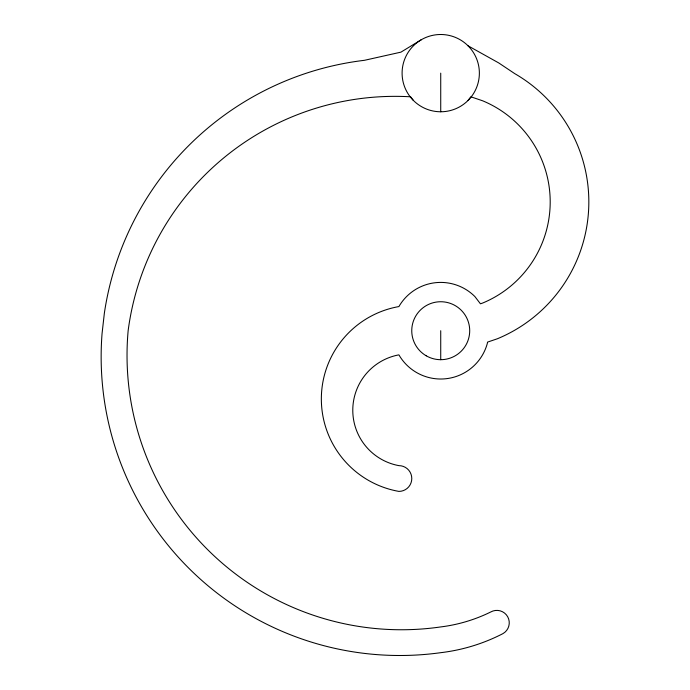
<?xml version="1.0" encoding="UTF-8"?>
<svg xmlns="http://www.w3.org/2000/svg" width="690" height="690" viewBox="0 0 690 690"><rect width="100%" height="100%" fill="white"/><g stroke="black" fill="none" stroke-linecap="round" stroke-linejoin="round"><path stroke-width="1.03" d="M468.053 100.455L470.856 96.798L482.62 100.783A109.469 109.469 0 0 1 482.62 303.057L480.438 303.807L474.884 296.562A48.291 48.291 0 0 0 398.906 306.567A93.84 93.84 0 0 0 398.906 491.401A12.877 12.877 0 0 0 411.783 478.524A12.877 12.877 0 0 0 398.906 465.638A56.321 56.321 0 0 1 398.906 354.858A48.291 48.291 0 0 0 487.382 343.215L487.528 342.111L497.404 338.755A148.109 148.109 0 0 0 514.783 73.658L498.723 62.928L468.053 45.816M421.409 39.675A38.64 38.64 0 0 0 421.409 106.596A38.64 38.64 0 0 0 479.369 73.14A38.64 38.64 0 0 0 421.409 39.675L400.925 52.147L364.475 60.306A298.649 298.649 0 0 0 104.363 313.165L102.06 333.555A298.649 298.649 0 0 0 440.729 652.68A182.376 182.376 0 0 0 502.932 633.627A12.42 12.42 0 0 0 507.668 616.713A12.42 12.42 0 0 0 490.754 611.978A156.88 156.88 0 0 1 440.729 626.925A274.379 274.379 0 0 1 128.142 330.708A269.178 269.178 0 0 1 410.602 96.798L413.413 100.455M440.729 73.14L440.729 111.771M440.729 330.708L440.729 359.688M426.239 355.807A28.98 28.98 0 0 0 469.709 330.708A28.98 28.98 0 0 0 426.239 305.618A28.98 28.98 0 0 0 426.239 355.807"/></g></svg>
